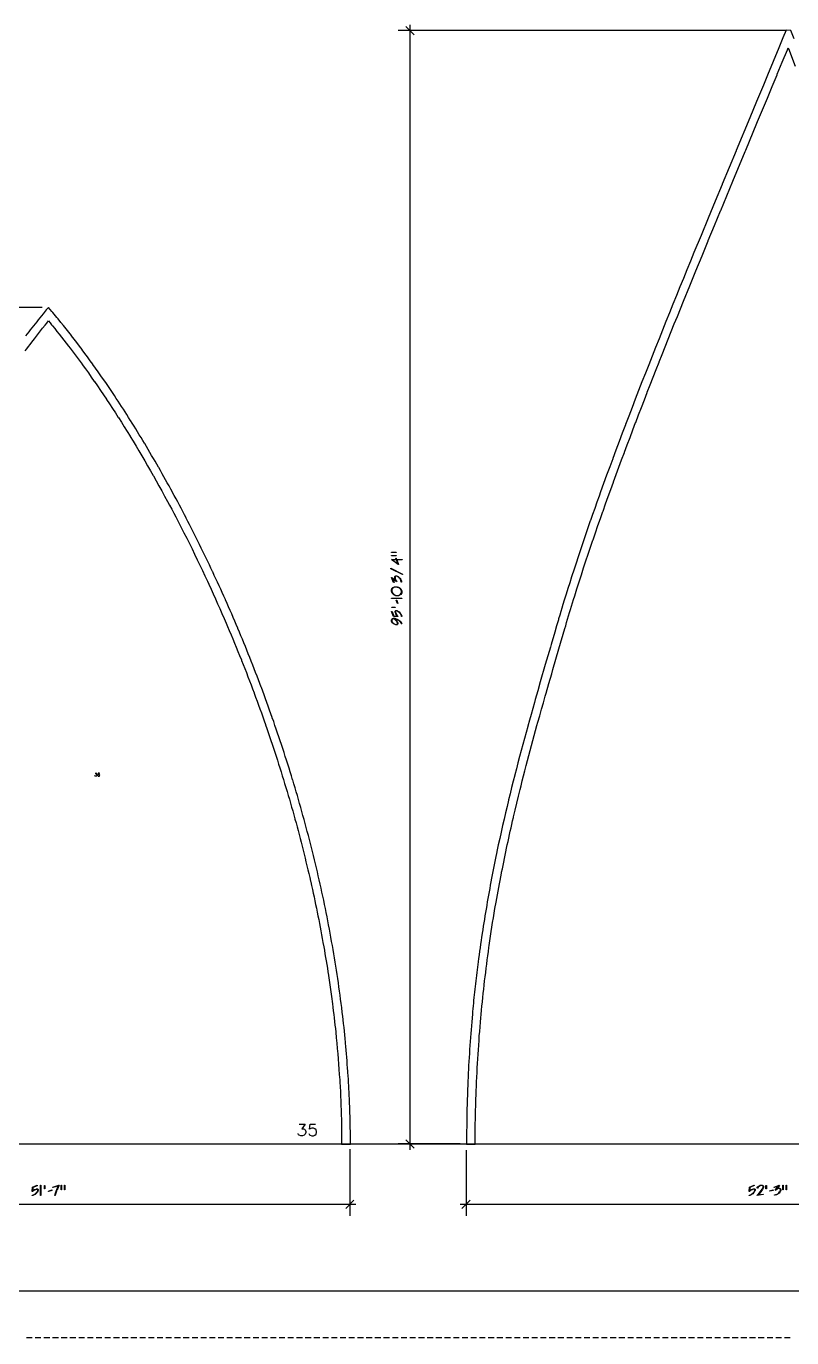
# Model space of a CAD drawing. Extents: x 57 to 189, y -88 to -29.
# Drawn here: x 89.64 to 102.05, y -88.09 to -66.81 of the extents above; entities that cross this region are included whole.
import ezdxf

# ---------------------------------------------------------------- set-up
doc = ezdxf.new("R2010")
doc.units = 0
doc.layers.get('0').update_dxf_attribs({"linetype": 'CONTINUOUS'})
for name, color, linetype in [('DIMENSION', 18, 'CONTINUOUS'), ('NONE', 18, 'CONTINUOUS'), ('SPIRE', 18, 'CONTINUOUS')]:
    doc.layers.add(name, color=color, linetype=linetype)

msp = doc.modelspace()

# ---------------------------------------------------------------- linework, layer by layer
msp.add_lwpolyline([(107.666, -84.95), (59.733, -84.95)])
at = {"layer": 'DIMENSION'}
for points in [[(95.865, -66.792), (95.865, -66.886)], [(101.954, -66.886), (95.676, -66.886)], [(95.931, -66.953), (95.798, -66.82)], [(95.865, -66.886), (95.865, -84.947)], [(89.901, -71.375), (83.937, -71.375)], [(95.798, -84.881), (95.931, -85.014)], [(94.892, -85.029), (94.892, -86.112)], [(96.681, -84.947), (95.676, -84.947)], [(95.865, -84.947), (95.865, -85.041)], [(96.775, -85.045), (96.775, -86.112)], [(85.177, -85.924), (94.892, -85.924)], [(94.825, -85.991), (94.958, -85.858)], [(94.892, -85.924), (94.986, -85.924)], [(96.681, -85.924), (96.775, -85.924)], [(96.842, -85.858), (96.709, -85.991)], [(96.775, -85.924), (106.616, -85.924)]]:
    msp.add_lwpolyline(points, dxfattribs=at)
for points in [[(95.642, -75.441), (95.649, -75.463), (95.738, -75.463), (95.738, -75.469), (95.651, -75.469), (95.677, -75.545), (95.673, -75.547), (95.566, -75.466), (95.568, -75.463), (95.642, -75.463), (95.635, -75.441)], [(95.643, -75.348), (95.643, -75.354), (95.568, -75.354), (95.568, -75.348)], [(95.568, -75.402), (95.643, -75.402), (95.643, -75.408), (95.568, -75.408)], [(95.645, -75.469), (95.579, -75.469), (95.667, -75.535)], [(95.557, -75.607), (95.745, -75.703), (95.745, -75.71), (95.557, -75.614)], [(95.627, -75.736), (95.63, -75.734), (95.637, -75.732), (95.641, -75.732), (95.648, -75.732), (95.663, -75.737), (95.672, -75.742), (95.681, -75.747), (95.695, -75.759), (95.702, -75.767), (95.708, -75.773), (95.718, -75.79), (95.722, -75.802), (95.726, -75.811), (95.729, -75.826), (95.729, -75.831), (95.729, -75.832), (95.729, -75.833), (95.729, -75.834), (95.723, -75.834), (95.723, -75.833), (95.723, -75.832), (95.723, -75.831), (95.723, -75.826), (95.719, -75.812), (95.716, -75.803), (95.712, -75.792), (95.703, -75.777), (95.698, -75.771), (95.691, -75.764), (95.677, -75.753), (95.67, -75.748), (95.662, -75.743), (95.648, -75.737), (95.642, -75.737), (95.639, -75.737), (95.633, -75.739), (95.631, -75.741), (95.627, -75.744), (95.623, -75.753), (95.623, -75.76), (95.623, -75.768), (95.629, -75.787), (95.635, -75.798), (95.641, -75.807), (95.65, -75.817), (95.653, -75.817), (95.648, -75.825), (95.579, -75.769), (95.607, -75.84), (95.6, -75.84), (95.568, -75.757), (95.572, -75.755), (95.632, -75.803), (95.625, -75.79), (95.618, -75.768), (95.618, -75.758), (95.618, -75.751), (95.622, -75.74)], [(95.667, -75.912), (95.681, -75.915), (95.705, -75.93), (95.715, -75.941), (95.725, -75.953), (95.735, -75.977), (95.735, -75.99), (95.735, -75.997), (95.732, -76.009), (95.728, -76.015), (95.718, -76.034), (95.679, -76.053), (95.652, -76.053), (95.636, -76.053), (95.606, -76.039), (95.592, -76.025), (95.578, -76.01), (95.564, -75.981), (95.564, -75.966), (95.564, -75.957), (95.569, -75.942), (95.574, -75.936), (95.586, -75.922), (95.617, -75.908), (95.636, -75.908), (95.643, -75.908), (95.659, -75.91)], [(95.665, -75.918), (95.658, -75.916), (95.643, -75.914), (95.636, -75.914), (95.619, -75.914), (95.59, -75.927), (95.579, -75.94), (95.575, -75.946), (95.57, -75.959), (95.57, -75.967), (95.57, -75.981), (95.583, -76.008), (95.596, -76.021), (95.609, -76.034), (95.637, -76.047), (95.652, -76.047), (95.677, -76.047), (95.713, -76.029), (95.723, -76.012), (95.726, -76.007), (95.729, -75.995), (95.729, -75.989), (95.729, -75.978), (95.719, -75.956), (95.71, -75.945), (95.7, -75.935), (95.678, -75.921)], [(95.736, -76.09), (95.736, -76.096), (95.567, -76.096), (95.567, -76.09)], [(95.65, -76.123), (95.667, -76.181), (95.661, -76.181), (95.644, -76.123)], [(95.64, -76.292), (95.641, -76.292), (95.643, -76.292), (95.644, -76.292), (95.65, -76.292), (95.666, -76.3), (95.677, -76.307), (95.688, -76.316), (95.707, -76.334), (95.715, -76.345), (95.724, -76.357), (95.734, -76.379), (95.735, -76.389), (95.729, -76.389), (95.728, -76.38), (95.719, -76.359), (95.71, -76.348), (95.703, -76.338), (95.685, -76.32), (95.675, -76.313), (95.665, -76.305), (95.65, -76.298), (95.645, -76.298), (95.642, -76.298), (95.638, -76.3), (95.636, -76.302), (95.635, -76.305), (95.633, -76.31), (95.633, -76.313), (95.633, -76.321), (95.641, -76.343), (95.649, -76.357), (95.656, -76.369), (95.665, -76.382), (95.668, -76.384), (95.668, -76.389), (95.6, -76.388), (95.568, -76.309), (95.575, -76.309), (95.604, -76.382), (95.658, -76.383), (95.653, -76.376), (95.644, -76.36), (95.639, -76.351), (95.634, -76.34), (95.628, -76.32), (95.628, -76.313), (95.628, -76.305), (95.634, -76.295)], [(95.628, -76.236), (95.628, -76.242), (95.57, -76.242), (95.57, -76.236)], [(95.733, -76.51), (95.726, -76.51), (95.725, -76.501), (95.713, -76.482), (95.702, -76.471), (95.691, -76.462), (95.668, -76.445), (95.654, -76.438), (95.64, -76.431), (95.618, -76.425), (95.609, -76.425), (95.6, -76.425), (95.586, -76.429), (95.581, -76.434), (95.576, -76.439), (95.571, -76.45), (95.571, -76.457), (95.571, -76.467), (95.585, -76.488), (95.598, -76.499), (95.611, -76.509), (95.634, -76.519), (95.645, -76.519), (95.647, -76.519), (95.652, -76.518), (95.654, -76.517), (95.659, -76.515), (95.664, -76.507), (95.664, -76.502), (95.664, -76.496), (95.657, -76.481), (95.651, -76.471), (95.645, -76.464), (95.632, -76.449), (95.624, -76.442), (95.617, -76.435), (95.606, -76.428), (95.603, -76.427), (95.611, -76.426), (95.614, -76.426), (95.625, -76.434), (95.632, -76.44), (95.64, -76.448), (95.653, -76.463), (95.658, -76.471), (95.664, -76.481), (95.67, -76.497), (95.67, -76.504), (95.67, -76.511), (95.663, -76.52), (95.656, -76.523), (95.654, -76.524), (95.649, -76.525), (95.646, -76.525), (95.634, -76.525), (95.608, -76.514), (95.594, -76.503), (95.58, -76.491), (95.565, -76.468), (95.565, -76.456), (95.565, -76.448), (95.57, -76.435), (95.576, -76.43), (95.582, -76.424), (95.598, -76.418), (95.609, -76.418), (95.618, -76.418), (95.642, -76.426), (95.657, -76.433), (95.671, -76.441), (95.696, -76.458), (95.707, -76.468), (95.719, -76.48), (95.731, -76.5)], [(89.84, -85.689), (89.84, -85.69), (89.84, -85.692), (89.84, -85.693), (89.84, -85.699), (89.833, -85.715), (89.825, -85.726), (89.817, -85.737), (89.798, -85.756), (89.787, -85.764), (89.775, -85.773), (89.753, -85.783), (89.743, -85.784), (89.743, -85.778), (89.752, -85.777), (89.773, -85.768), (89.784, -85.759), (89.794, -85.752), (89.812, -85.734), (89.82, -85.724), (89.827, -85.714), (89.834, -85.699), (89.834, -85.694), (89.834, -85.691), (89.832, -85.687), (89.83, -85.685), (89.827, -85.684), (89.822, -85.683), (89.819, -85.683), (89.811, -85.683), (89.789, -85.69), (89.776, -85.698), (89.764, -85.705), (89.75, -85.714), (89.748, -85.717), (89.743, -85.717), (89.745, -85.649), (89.823, -85.617), (89.823, -85.624), (89.751, -85.653), (89.75, -85.707), (89.756, -85.702), (89.772, -85.693), (89.781, -85.688), (89.793, -85.683), (89.812, -85.677), (89.819, -85.677), (89.827, -85.677), (89.837, -85.683)], [(89.881, -85.785), (89.875, -85.785), (89.875, -85.616), (89.881, -85.616)], [(89.948, -85.677), (89.942, -85.677), (89.942, -85.619), (89.948, -85.619)], [(90.061, -85.699), (90.003, -85.716), (90.003, -85.71), (90.061, -85.693)], [(90.177, -85.617), (90.173, -85.628), (90.162, -85.654), (90.155, -85.669), (90.148, -85.683), (90.138, -85.706), (90.134, -85.714), (90.129, -85.728), (90.12, -85.763), (90.116, -85.784), (90.11, -85.784), (90.114, -85.763), (90.123, -85.729), (90.128, -85.714), (90.131, -85.706), (90.14, -85.684), (90.147, -85.671), (90.154, -85.657), (90.164, -85.634), (90.168, -85.624), (90.076, -85.655), (90.076, -85.648), (90.173, -85.617)], [(90.218, -85.617), (90.218, -85.692), (90.212, -85.692), (90.212, -85.617)], [(90.272, -85.692), (90.266, -85.692), (90.266, -85.617), (90.272, -85.617)], [(101.463, -85.689), (101.464, -85.689), (101.464, -85.691), (101.464, -85.692), (101.464, -85.698), (101.456, -85.715), (101.448, -85.725), (101.44, -85.736), (101.422, -85.755), (101.411, -85.763), (101.399, -85.773), (101.377, -85.782), (101.367, -85.783), (101.367, -85.777), (101.376, -85.776), (101.397, -85.767), (101.408, -85.758), (101.418, -85.751), (101.435, -85.733), (101.443, -85.723), (101.451, -85.713), (101.458, -85.698), (101.458, -85.693), (101.458, -85.69), (101.456, -85.686), (101.453, -85.685), (101.451, -85.683), (101.446, -85.682), (101.443, -85.682), (101.435, -85.682), (101.413, -85.689), (101.399, -85.697), (101.387, -85.704), (101.374, -85.713), (101.372, -85.716), (101.367, -85.716), (101.368, -85.648), (101.447, -85.616), (101.447, -85.623), (101.374, -85.652), (101.373, -85.706), (101.38, -85.701), (101.396, -85.692), (101.405, -85.688), (101.416, -85.682), (101.435, -85.676), (101.443, -85.676), (101.451, -85.676), (101.461, -85.682)], [(101.596, -85.638), (101.595, -85.649), (101.58, -85.683), (101.565, -85.705), (101.552, -85.723), (101.524, -85.756), (101.51, -85.771), (101.509, -85.771), (101.507, -85.773), (101.506, -85.774), (101.594, -85.76), (101.594, -85.766), (101.494, -85.782), (101.492, -85.778), (101.495, -85.776), (101.501, -85.77), (101.505, -85.766), (101.519, -85.753), (101.546, -85.72), (101.559, -85.702), (101.574, -85.681), (101.589, -85.649), (101.589, -85.639), (101.589, -85.63), (101.578, -85.622), (101.568, -85.623), (101.544, -85.624), (101.509, -85.645), (101.498, -85.665), (101.491, -85.665), (101.504, -85.641), (101.542, -85.617), (101.568, -85.617), (101.574, -85.616), (101.585, -85.619), (101.588, -85.622), (101.592, -85.625), (101.596, -85.633)], [(101.643, -85.676), (101.636, -85.676), (101.636, -85.618), (101.643, -85.618)], [(101.756, -85.699), (101.697, -85.715), (101.697, -85.709), (101.756, -85.692)], [(101.873, -85.675), (101.875, -85.678), (101.877, -85.685), (101.877, -85.689), (101.877, -85.696), (101.872, -85.712), (101.867, -85.721), (101.862, -85.729), (101.849, -85.744), (101.842, -85.75), (101.836, -85.756), (101.819, -85.766), (101.807, -85.771), (101.798, -85.774), (101.783, -85.778), (101.778, -85.778), (101.777, -85.778), (101.776, -85.778), (101.775, -85.777), (101.775, -85.771), (101.776, -85.771), (101.777, -85.771), (101.778, -85.771), (101.783, -85.771), (101.797, -85.768), (101.806, -85.764), (101.816, -85.76), (101.832, -85.751), (101.838, -85.746), (101.844, -85.739), (101.856, -85.725), (101.861, -85.718), (101.866, -85.71), (101.871, -85.696), (101.871, -85.69), (101.871, -85.687), (101.87, -85.682), (101.868, -85.679), (101.865, -85.675), (101.855, -85.671), (101.849, -85.671), (101.841, -85.671), (101.822, -85.677), (101.811, -85.683), (101.801, -85.689), (101.792, -85.698), (101.792, -85.701), (101.784, -85.696), (101.84, -85.627), (101.769, -85.655), (101.769, -85.648), (101.852, -85.616), (101.854, -85.62), (101.806, -85.68), (101.819, -85.673), (101.841, -85.666), (101.851, -85.666), (101.858, -85.666), (101.869, -85.671)], [(101.915, -85.616), (101.915, -85.692), (101.909, -85.692), (101.909, -85.616)], [(101.97, -85.692), (101.964, -85.692), (101.964, -85.616), (101.97, -85.616)]]:
    msp.add_lwpolyline(points, close=True, dxfattribs=at)
at = {"layer": 'NONE'}
msp.add_lwpolyline([(58.572, -52.683), (107.917, -52.683), (107.917, -87.337), (58.572, -87.337)], close=True, dxfattribs=at)
for points in [[(89.742, -88.091), (89.648, -88.091)], [(89.883, -88.091), (89.789, -88.091)], [(90.025, -88.091), (89.931, -88.091)], [(90.166, -88.091), (90.072, -88.091)], [(90.307, -88.091), (90.213, -88.091)], [(90.448, -88.091), (90.354, -88.091)], [(90.59, -88.091), (90.496, -88.091)], [(90.731, -88.091), (90.637, -88.091)], [(90.872, -88.091), (90.778, -88.091)], [(91.013, -88.091), (90.919, -88.091)], [(91.155, -88.091), (91.061, -88.091)], [(91.296, -88.091), (91.202, -88.091)], [(91.437, -88.091), (91.343, -88.091)], [(91.579, -88.091), (91.484, -88.091)], [(91.72, -88.091), (91.626, -88.091)], [(91.861, -88.091), (91.767, -88.091)], [(92.002, -88.091), (91.908, -88.091)], [(92.144, -88.091), (92.049, -88.091)], [(92.285, -88.091), (92.191, -88.091)], [(92.426, -88.091), (92.332, -88.091)], [(92.567, -88.091), (92.473, -88.091)], [(92.709, -88.091), (92.614, -88.091)], [(92.85, -88.091), (92.756, -88.091)], [(92.991, -88.091), (92.897, -88.091)], [(93.132, -88.091), (93.038, -88.091)], [(93.274, -88.091), (93.179, -88.091)], [(93.415, -88.091), (93.321, -88.091)], [(93.556, -88.091), (93.462, -88.091)], [(93.697, -88.091), (93.603, -88.091)], [(93.839, -88.091), (93.744, -88.091)], [(93.98, -88.091), (93.886, -88.091)], [(94.121, -88.091), (94.027, -88.091)], [(94.262, -88.091), (94.168, -88.091)], [(94.404, -88.091), (94.309, -88.091)], [(94.545, -88.091), (94.451, -88.091)], [(94.686, -88.091), (94.592, -88.091)], [(94.827, -88.091), (94.733, -88.091)], [(94.969, -88.091), (94.874, -88.091)], [(95.11, -88.091), (95.016, -88.091)], [(95.251, -88.091), (95.157, -88.091)], [(95.392, -88.091), (95.298, -88.091)], [(95.534, -88.091), (95.439, -88.091)], [(95.675, -88.091), (95.581, -88.091)], [(95.816, -88.091), (95.722, -88.091)], [(95.957, -88.091), (95.863, -88.091)], [(96.099, -88.091), (96.004, -88.091)], [(96.24, -88.091), (96.146, -88.091)], [(96.381, -88.091), (96.287, -88.091)], [(96.522, -88.091), (96.428, -88.091)], [(96.664, -88.091), (96.569, -88.091)], [(96.805, -88.091), (96.711, -88.091)], [(96.946, -88.091), (96.852, -88.091)], [(97.087, -88.091), (96.993, -88.091)], [(97.229, -88.091), (97.134, -88.091)], [(97.37, -88.091), (97.276, -88.091)], [(97.511, -88.091), (97.417, -88.091)], [(97.652, -88.091), (97.558, -88.091)], [(97.794, -88.091), (97.7, -88.091)], [(97.935, -88.091), (97.841, -88.091)], [(98.076, -88.091), (97.982, -88.091)], [(98.217, -88.091), (98.123, -88.091)], [(98.359, -88.091), (98.265, -88.091)], [(98.5, -88.091), (98.406, -88.091)], [(98.641, -88.091), (98.547, -88.091)], [(98.782, -88.091), (98.688, -88.091)], [(98.924, -88.091), (98.83, -88.091)], [(99.065, -88.091), (98.971, -88.091)], [(99.206, -88.091), (99.112, -88.091)], [(99.347, -88.091), (99.253, -88.091)], [(99.489, -88.091), (99.395, -88.091)], [(99.63, -88.091), (99.536, -88.091)], [(99.771, -88.091), (99.677, -88.091)], [(99.912, -88.091), (99.818, -88.091)], [(100.054, -88.091), (99.96, -88.091)], [(100.195, -88.091), (100.101, -88.091)], [(100.336, -88.091), (100.242, -88.091)], [(100.478, -88.091), (100.383, -88.091)], [(100.619, -88.091), (100.525, -88.091)], [(100.76, -88.091), (100.666, -88.091)], [(100.901, -88.091), (100.807, -88.091)], [(101.043, -88.091), (100.948, -88.091)], [(101.184, -88.091), (101.09, -88.091)], [(101.325, -88.091), (101.231, -88.091)], [(101.466, -88.091), (101.372, -88.091)], [(101.608, -88.091), (101.513, -88.091)], [(101.749, -88.091), (101.655, -88.091)], [(101.89, -88.091), (101.796, -88.091)], [(102.031, -88.091), (101.937, -88.091)]]:
    msp.add_lwpolyline(points, dxfattribs=at)
at = {"layer": 'SPIRE'}
for points in [[(102.093, -67.021), (102.04, -66.882), (101.962, -66.877), (101.911, -67.003), (101.845, -67.164), (101.753, -67.387), (101.661, -67.61), (101.595, -67.768), (101.485, -68.034), (101.375, -68.3), (101.154, -68.831), (101.152, -68.836), (100.927, -69.376), (100.926, -69.38), (100.812, -69.654), (100.699, -69.928), (100.698, -69.93), (100.584, -70.207), (100.47, -70.484), (100.469, -70.486), (100.412, -70.625), (100.355, -70.765), (100.298, -70.904), (100.241, -71.044), (100.241, -71.044), (100.184, -71.184), (100.128, -71.324), (100.071, -71.464), (100.015, -71.604), (100.014, -71.605), (99.958, -71.745), (99.903, -71.885), (99.847, -72.024), (99.792, -72.164), (99.791, -72.166), (99.736, -72.305), (99.682, -72.444), (99.627, -72.583), (99.573, -72.722), (99.572, -72.725), (99.519, -72.863), (99.466, -73), (99.413, -73.138), (99.36, -73.276), (99.359, -73.28), (99.307, -73.416), (99.256, -73.552), (99.205, -73.689), (99.154, -73.825), (99.152, -73.83), (99.103, -73.964), (99.054, -74.098), (99.005, -74.232), (98.957, -74.367), (98.931, -74.437), (98.896, -74.537), (98.861, -74.636), (98.826, -74.735), (98.791, -74.835), (98.789, -74.84), (98.756, -74.937), (98.722, -75.035), (98.689, -75.132), (98.656, -75.229), (98.623, -75.327), (98.591, -75.424), (98.558, -75.522), (98.527, -75.62), (98.485, -75.748), (98.455, -75.842), (98.425, -75.935), (98.396, -76.029), (98.367, -76.123), (98.345, -76.196), (98.327, -76.254), (98.31, -76.311), (98.293, -76.369), (98.276, -76.427), (98.271, -76.442), (98.242, -76.543), (98.212, -76.644), (98.154, -76.845), (98.142, -76.885), (98.06, -77.167), (98.06, -77.167), (97.978, -77.45), (97.978, -77.451), (97.937, -77.594), (97.896, -77.737), (97.883, -77.786), (97.855, -77.882), (97.828, -77.978), (97.802, -78.074), (97.775, -78.17), (97.774, -78.172), (97.748, -78.27), (97.721, -78.367), (97.695, -78.465), (97.669, -78.562), (97.668, -78.565), (97.642, -78.663), (97.616, -78.762), (97.59, -78.861), (97.565, -78.96), (97.564, -78.963), (97.539, -79.063), (97.514, -79.164), (97.489, -79.265), (97.464, -79.365), (97.464, -79.369), (97.439, -79.471), (97.415, -79.574), (97.391, -79.676), (97.368, -79.779), (97.367, -79.782), (97.344, -79.887), (97.321, -79.991), (97.298, -80.096), (97.276, -80.201), (97.275, -80.205), (97.253, -80.312), (97.231, -80.419), (97.21, -80.526), (97.19, -80.633), (97.189, -80.637), (97.179, -80.692), (97.168, -80.746), (97.158, -80.801), (97.148, -80.856), (97.138, -80.91), (97.129, -80.965), (97.119, -81.02), (97.11, -81.075), (97.109, -81.08), (97.099, -81.136), (97.09, -81.192), (97.081, -81.248), (97.072, -81.304), (97.063, -81.36), (97.054, -81.416), (97.045, -81.472), (97.037, -81.528), (97.036, -81.534), (97.027, -81.591), (97.019, -81.648), (97.01, -81.706), (97.002, -81.764), (96.994, -81.821), (96.986, -81.879), (96.979, -81.936), (96.971, -81.994), (96.955, -82.122), (96.949, -82.167), (96.943, -82.212), (96.938, -82.257), (96.932, -82.302), (96.927, -82.347), (96.922, -82.392), (96.917, -82.437), (96.912, -82.482), (96.907, -82.527), (96.903, -82.572), (96.898, -82.617), (96.894, -82.662), (96.889, -82.707), (96.885, -82.752), (96.881, -82.797), (96.877, -82.842), (96.867, -82.964), (96.861, -83.028), (96.856, -83.093), (96.851, -83.157), (96.846, -83.221), (96.842, -83.286), (96.837, -83.35), (96.833, -83.414), (96.829, -83.479), (96.825, -83.543), (96.821, -83.607), (96.817, -83.672), (96.814, -83.736), (96.811, -83.8), (96.808, -83.865), (96.805, -83.929), (96.802, -83.994), (96.799, -84.063), (96.797, -84.114), (96.796, -84.165), (96.794, -84.216), (96.792, -84.267), (96.791, -84.317), (96.79, -84.368), (96.789, -84.419), (96.788, -84.47), (96.786, -84.57), (96.785, -84.622), (96.785, -84.674), (96.784, -84.726), (96.784, -84.777), (96.784, -84.811), (96.783, -84.881), (96.783, -84.95), (96.924, -84.95), (96.924, -84.913), (96.925, -84.715), (96.925, -84.661), (96.925, -84.607), (96.926, -84.553), (96.927, -84.499), (96.928, -84.445), (96.929, -84.391), (96.931, -84.337), (96.933, -84.283), (96.94, -84.086), (96.943, -84.011), (96.946, -83.937), (96.949, -83.862), (96.953, -83.788), (96.957, -83.714), (96.961, -83.64), (96.965, -83.565), (96.97, -83.491), (96.975, -83.417), (96.98, -83.343), (96.985, -83.268), (96.99, -83.194), (96.996, -83.12), (97.002, -83.046), (97.008, -82.972), (97.015, -82.898), (97.02, -82.845), (97.026, -82.777), (97.032, -82.709), (97.039, -82.641), (97.046, -82.573), (97.053, -82.505), (97.061, -82.437), (97.068, -82.369), (97.076, -82.301), (97.084, -82.233), (97.093, -82.165), (97.101, -82.097), (97.11, -82.029), (97.119, -81.961), (97.128, -81.893), (97.137, -81.826), (97.146, -81.758), (97.15, -81.728), (97.161, -81.653), (97.172, -81.578), (97.183, -81.502), (97.195, -81.427), (97.206, -81.352), (97.219, -81.277), (97.231, -81.202), (97.244, -81.128), (97.262, -81.024), (97.272, -80.965), (97.283, -80.906), (97.293, -80.847), (97.304, -80.788), (97.315, -80.729), (97.326, -80.67), (97.338, -80.611), (97.349, -80.552), (97.352, -80.54), (97.363, -80.484), (97.374, -80.428), (97.385, -80.373), (97.396, -80.317), (97.408, -80.261), (97.419, -80.206), (97.431, -80.15), (97.443, -80.095), (97.455, -80.039), (97.467, -79.984), (97.479, -79.928), (97.491, -79.873), (97.504, -79.817), (97.516, -79.762), (97.529, -79.707), (97.542, -79.651), (97.544, -79.641), (97.57, -79.53), (97.597, -79.418), (97.624, -79.307), (97.651, -79.195), (97.666, -79.138), (97.686, -79.055), (97.707, -78.973), (97.728, -78.891), (97.75, -78.808), (97.75, -78.806), (97.793, -78.644), (97.836, -78.482), (97.837, -78.481), (97.858, -78.401), (97.88, -78.321), (97.902, -78.241), (97.924, -78.16), (97.939, -78.106), (97.969, -78), (97.999, -77.895), (98.028, -77.789), (98.059, -77.683), (98.073, -77.632), (98.118, -77.475), (98.164, -77.318), (98.183, -77.249), (98.28, -76.917), (98.377, -76.585), (98.39, -76.539), (98.405, -76.486), (98.421, -76.433), (98.437, -76.38), (98.453, -76.327), (98.469, -76.274), (98.485, -76.221), (98.501, -76.168), (98.517, -76.116), (98.536, -76.056), (98.572, -75.943), (98.608, -75.829), (98.644, -75.716), (98.681, -75.603), (98.718, -75.489), (98.756, -75.377), (98.794, -75.264), (98.832, -75.151), (98.834, -75.145), (98.873, -75.03), (98.913, -74.915), (98.953, -74.799), (98.994, -74.684), (98.996, -74.679), (99.037, -74.562), (99.079, -74.444), (99.121, -74.327), (99.164, -74.21), (99.165, -74.206), (99.209, -74.086), (99.253, -73.967), (99.297, -73.848), (99.341, -73.729), (99.342, -73.726), (99.387, -73.605), (99.433, -73.484), (99.478, -73.364), (99.524, -73.243), (99.525, -73.241), (99.572, -73.119), (99.618, -72.997), (99.665, -72.875), (99.712, -72.754), (99.713, -72.752), (99.761, -72.629), (99.809, -72.506), (99.857, -72.384), (99.905, -72.262), (99.906, -72.26), (99.955, -72.137), (100.003, -72.014), (100.052, -71.891), (100.101, -71.768), (100.102, -71.767), (100.151, -71.644), (100.201, -71.521), (100.25, -71.397), (100.3, -71.274), (100.301, -71.274), (100.4, -71.028), (100.5, -70.782), (100.501, -70.781), (100.601, -70.537), (100.701, -70.293), (100.702, -70.291), (100.802, -70.049), (100.902, -69.807), (100.903, -69.804), (101.002, -69.565), (101.101, -69.325), (101.3, -68.847), (101.31, -68.823), (101.491, -68.388), (101.502, -68.361), (101.66, -67.981), (101.739, -67.791), (101.817, -67.601), (101.82, -67.594), (101.902, -67.396), (101.984, -67.198), (101.997, -67.165), (102.002, -67.178), (102.109, -67.46)], [(94.9, -84.95), (94.9, -84.913), (94.899, -84.833), (94.899, -84.753), (94.897, -84.673), (94.896, -84.593), (94.894, -84.513), (94.891, -84.433), (94.889, -84.353), (94.886, -84.273), (94.884, -84.217), (94.882, -84.163), (94.879, -84.109), (94.876, -84.055), (94.874, -84.001), (94.871, -83.947), (94.867, -83.894), (94.864, -83.84), (94.86, -83.786), (94.859, -83.77), (94.855, -83.713), (94.85, -83.655), (94.846, -83.597), (94.841, -83.54), (94.836, -83.482), (94.832, -83.424), (94.827, -83.367), (94.821, -83.309), (94.82, -83.298), (94.815, -83.237), (94.809, -83.177), (94.803, -83.116), (94.797, -83.056), (94.79, -82.995), (94.783, -82.935), (94.776, -82.875), (94.769, -82.815), (94.759, -82.735), (94.75, -82.668), (94.742, -82.6), (94.733, -82.533), (94.724, -82.466), (94.714, -82.398), (94.705, -82.331), (94.695, -82.264), (94.685, -82.197), (94.674, -82.129), (94.664, -82.062), (94.653, -81.995), (94.642, -81.928), (94.631, -81.861), (94.62, -81.794), (94.608, -81.727), (94.596, -81.66), (94.596, -81.66), (94.584, -81.593), (94.572, -81.527), (94.559, -81.46), (94.547, -81.393), (94.534, -81.327), (94.521, -81.26), (94.508, -81.194), (94.494, -81.127), (94.494, -81.127), (94.48, -81.061), (94.467, -80.994), (94.452, -80.928), (94.438, -80.862), (94.424, -80.796), (94.409, -80.73), (94.394, -80.664), (94.379, -80.598), (94.379, -80.597), (94.364, -80.532), (94.348, -80.466), (94.333, -80.4), (94.317, -80.335), (94.301, -80.269), (94.285, -80.204), (94.269, -80.139), (94.252, -80.073), (94.252, -80.072), (94.235, -80.007), (94.218, -79.942), (94.201, -79.877), (94.184, -79.813), (94.167, -79.748), (94.149, -79.683), (94.131, -79.618), (94.113, -79.554), (94.113, -79.552), (94.095, -79.488), (94.077, -79.424), (94.058, -79.36), (94.04, -79.296), (94.021, -79.232), (94.002, -79.168), (93.983, -79.104), (93.964, -79.04), (93.963, -79.038), (93.944, -78.975), (93.924, -78.912), (93.905, -78.848), (93.885, -78.785), (93.865, -78.722), (93.845, -78.659), (93.824, -78.596), (93.804, -78.533), (93.803, -78.531), (93.783, -78.468), (93.762, -78.406), (93.741, -78.344), (93.72, -78.281), (93.699, -78.219), (93.677, -78.157), (93.656, -78.095), (93.634, -78.033), (93.634, -78.031), (93.612, -77.969), (93.59, -77.908), (93.568, -77.847), (93.546, -77.785), (93.524, -77.724), (93.501, -77.663), (93.479, -77.602), (93.456, -77.541), (93.455, -77.538), (93.432, -77.478), (93.41, -77.418), (93.387, -77.358), (93.364, -77.297), (93.34, -77.237), (93.317, -77.177), (93.293, -77.117), (93.27, -77.057), (93.268, -77.055), (93.245, -76.995), (93.221, -76.936), (93.197, -76.877), (93.173, -76.819), (93.149, -76.76), (93.125, -76.701), (93.1, -76.642), (93.076, -76.583), (93.074, -76.58), (93.05, -76.522), (93.025, -76.465), (93.001, -76.407), (92.976, -76.349), (92.951, -76.292), (92.926, -76.234), (92.9, -76.177), (92.875, -76.119), (92.873, -76.116), (92.848, -76.059), (92.823, -76.003), (92.797, -75.947), (92.772, -75.89), (92.746, -75.834), (92.72, -75.778), (92.694, -75.722), (92.668, -75.666), (92.666, -75.662), (92.64, -75.607), (92.614, -75.552), (92.588, -75.497), (92.562, -75.443), (92.536, -75.388), (92.509, -75.333), (92.482, -75.279), (92.456, -75.224), (92.454, -75.22), (92.427, -75.167), (92.401, -75.113), (92.374, -75.06), (92.347, -75.007), (92.32, -74.953), (92.293, -74.9), (92.266, -74.847), (92.238, -74.794), (92.236, -74.79), (92.209, -74.738), (92.182, -74.686), (92.155, -74.635), (92.128, -74.583), (92.1, -74.531), (92.073, -74.48), (92.045, -74.429), (92.017, -74.377), (92.015, -74.373), (91.987, -74.322), (91.96, -74.272), (91.932, -74.222), (91.904, -74.173), (91.877, -74.123), (91.849, -74.073), (91.821, -74.023), (91.792, -73.974), (91.79, -73.969), (91.762, -73.92), (91.734, -73.872), (91.706, -73.824), (91.678, -73.776), (91.65, -73.728), (91.622, -73.68), (91.593, -73.632), (91.565, -73.584), (91.562, -73.579), (91.534, -73.533), (91.506, -73.486), (91.478, -73.44), (91.449, -73.394), (91.421, -73.348), (91.392, -73.302), (91.364, -73.256), (91.335, -73.21), (91.332, -73.204), (91.304, -73.16), (91.276, -73.115), (91.247, -73.071), (91.219, -73.027), (91.19, -72.983), (91.162, -72.939), (91.133, -72.895), (91.104, -72.851), (91.073, -72.804), (91.03, -72.74), (90.987, -72.676), (90.944, -72.612), (90.9, -72.549), (90.897, -72.544), (90.855, -72.483), (90.812, -72.422), (90.769, -72.362), (90.726, -72.301), (90.725, -72.299), (90.682, -72.24), (90.639, -72.18), (90.596, -72.122), (90.553, -72.063), (90.549, -72.059), (90.507, -72.003), (90.465, -71.947), (90.422, -71.891), (90.379, -71.835), (90.378, -71.833), (90.335, -71.779), (90.293, -71.725), (90.25, -71.671), (90.207, -71.618), (90.162, -71.563), (90.141, -71.538), (90.12, -71.512), (90.098, -71.486), (90.077, -71.46), (90.062, -71.443), (90.033, -71.409), (90.005, -71.376), (89.97, -71.417), (89.935, -71.459), (89.918, -71.481), (89.892, -71.512), (89.866, -71.544), (89.84, -71.576), (89.814, -71.608), (89.762, -71.674), (89.736, -71.707), (89.71, -71.739), (89.685, -71.772), (89.659, -71.805), (89.634, -71.838)], [(89.629, -72.081), (89.655, -72.045), (89.682, -72.01), (89.708, -71.975), (89.735, -71.939), (89.776, -71.886), (89.809, -71.842), (89.843, -71.799), (89.876, -71.757), (89.91, -71.714), (89.951, -71.663), (89.979, -71.629), (90.006, -71.596), (90.031, -71.626), (90.056, -71.657), (90.068, -71.672), (90.106, -71.718), (90.143, -71.764), (90.181, -71.812), (90.219, -71.859), (90.256, -71.906), (90.293, -71.954), (90.329, -72.002), (90.356, -72.036), (90.405, -72.102), (90.454, -72.167), (90.503, -72.233), (90.551, -72.299), (90.554, -72.303), (90.603, -72.371), (90.652, -72.439), (90.7, -72.508), (90.748, -72.576), (90.75, -72.58), (90.799, -72.65), (90.848, -72.721), (90.896, -72.792), (90.944, -72.864), (90.946, -72.867), (90.994, -72.94), (91.042, -73.014), (91.09, -73.087), (91.137, -73.161), (91.139, -73.164), (91.187, -73.239), (91.235, -73.315), (91.282, -73.391), (91.329, -73.467), (91.331, -73.47), (91.378, -73.548), (91.425, -73.626), (91.472, -73.704), (91.518, -73.782), (91.519, -73.785), (91.566, -73.864), (91.613, -73.944), (91.659, -74.025), (91.704, -74.105), (91.706, -74.107), (91.752, -74.189), (91.797, -74.271), (91.843, -74.353), (91.888, -74.435), (91.935, -74.522), (91.969, -74.585), (92.003, -74.648), (92.036, -74.712), (92.07, -74.775), (92.103, -74.839), (92.136, -74.902), (92.168, -74.966), (92.2, -75.03), (92.246, -75.12), (92.289, -75.207), (92.332, -75.294), (92.375, -75.381), (92.417, -75.468), (92.459, -75.556), (92.501, -75.643), (92.542, -75.731), (92.583, -75.819), (92.605, -75.866), (92.641, -75.945), (92.677, -76.024), (92.713, -76.103), (92.748, -76.182), (92.783, -76.261), (92.818, -76.341), (92.853, -76.421), (92.887, -76.5), (92.908, -76.55), (92.937, -76.617), (92.965, -76.685), (92.993, -76.753), (93.021, -76.821), (93.049, -76.888), (93.077, -76.956), (93.104, -77.024), (93.132, -77.093), (93.137, -77.106), (93.162, -77.171), (93.188, -77.236), (93.213, -77.301), (93.239, -77.366), (93.264, -77.431), (93.289, -77.496), (93.313, -77.562), (93.338, -77.627), (93.341, -77.636), (93.364, -77.7), (93.388, -77.763), (93.411, -77.826), (93.434, -77.89), (93.456, -77.953), (93.479, -78.017), (93.501, -78.081), (93.524, -78.144), (93.524, -78.146), (93.546, -78.209), (93.568, -78.273), (93.59, -78.336), (93.611, -78.4), (93.632, -78.463), (93.653, -78.527), (93.674, -78.59), (93.695, -78.654), (93.695, -78.656), (93.716, -78.719), (93.736, -78.783), (93.756, -78.846), (93.776, -78.909), (93.796, -78.973), (93.815, -79.036), (93.834, -79.1), (93.854, -79.164), (93.854, -79.166), (93.873, -79.229), (93.892, -79.292), (93.91, -79.355), (93.928, -79.419), (93.946, -79.482), (93.964, -79.545), (93.982, -79.609), (94, -79.672), (94, -79.675), (94.018, -79.738), (94.035, -79.801), (94.052, -79.864), (94.068, -79.927), (94.085, -79.99), (94.101, -80.053), (94.117, -80.117), (94.133, -80.18), (94.134, -80.182), (94.15, -80.245), (94.165, -80.308), (94.18, -80.371), (94.196, -80.434), (94.211, -80.497), (94.225, -80.56), (94.24, -80.623), (94.254, -80.686), (94.256, -80.694), (94.27, -80.755), (94.284, -80.816), (94.297, -80.878), (94.31, -80.939), (94.323, -81), (94.336, -81.061), (94.349, -81.123), (94.361, -81.184), (94.374, -81.245), (94.386, -81.307), (94.398, -81.368), (94.41, -81.43), (94.421, -81.491), (94.433, -81.553), (94.444, -81.614), (94.455, -81.676), (94.468, -81.747), (94.478, -81.805), (94.488, -81.863), (94.498, -81.92), (94.508, -81.978), (94.517, -82.036), (94.526, -82.094), (94.535, -82.152), (94.544, -82.21), (94.544, -82.213), (94.561, -82.328), (94.577, -82.443), (94.593, -82.557), (94.608, -82.672), (94.616, -82.729), (94.623, -82.787), (94.63, -82.844), (94.637, -82.902), (94.643, -82.959), (94.65, -83.017), (94.656, -83.074), (94.662, -83.132), (94.671, -83.227), (94.679, -83.312), (94.687, -83.397), (94.695, -83.482), (94.702, -83.567), (94.708, -83.652), (94.714, -83.736), (94.72, -83.821), (94.726, -83.906), (94.728, -83.945), (94.733, -84.021), (94.737, -84.097), (94.74, -84.173), (94.744, -84.249), (94.746, -84.324), (94.749, -84.4), (94.751, -84.476), (94.754, -84.552), (94.754, -84.559), (94.755, -84.599), (94.756, -84.638), (94.756, -84.678), (94.757, -84.718), (94.758, -84.757), (94.758, -84.797), (94.758, -84.837), (94.758, -84.876), (94.758, -84.95), (94.9, -84.95)], [(90.761, -78.93), (90.787, -78.93), (90.773, -78.949), (90.78, -78.949), (90.785, -78.951), (90.787, -78.954), (90.789, -78.961), (90.789, -78.966), (90.787, -78.973), (90.782, -78.978), (90.775, -78.98), (90.768, -78.98), (90.761, -78.978), (90.758, -78.975), (90.756, -78.971)], [(90.835, -78.937), (90.833, -78.932), (90.826, -78.93), (90.821, -78.93), (90.813, -78.932), (90.809, -78.939), (90.806, -78.951), (90.806, -78.963), (90.809, -78.973), (90.813, -78.978), (90.821, -78.98), (90.823, -78.98), (90.83, -78.978), (90.835, -78.973), (90.838, -78.966), (90.838, -78.963), (90.835, -78.956), (90.83, -78.951), (90.823, -78.949), (90.821, -78.949), (90.813, -78.951), (90.809, -78.956), (90.806, -78.963)], [(94.069, -84.628), (94.166, -84.628), (94.113, -84.699), (94.14, -84.699), (94.157, -84.708), (94.166, -84.717), (94.175, -84.743), (94.175, -84.761), (94.166, -84.787), (94.149, -84.805), (94.122, -84.814), (94.096, -84.814), (94.069, -84.805), (94.06, -84.796), (94.051, -84.778)], [(94.228, -84.778), (94.237, -84.796), (94.246, -84.805), (94.272, -84.814), (94.299, -84.814), (94.325, -84.805), (94.343, -84.787), (94.352, -84.761), (94.352, -84.743), (94.343, -84.717), (94.325, -84.699), (94.299, -84.69), (94.272, -84.69), (94.246, -84.699), (94.237, -84.708), (94.246, -84.628), (94.334, -84.628)]]:
    msp.add_lwpolyline(points, dxfattribs=at)

doc.saveas('drawing.dxf')
